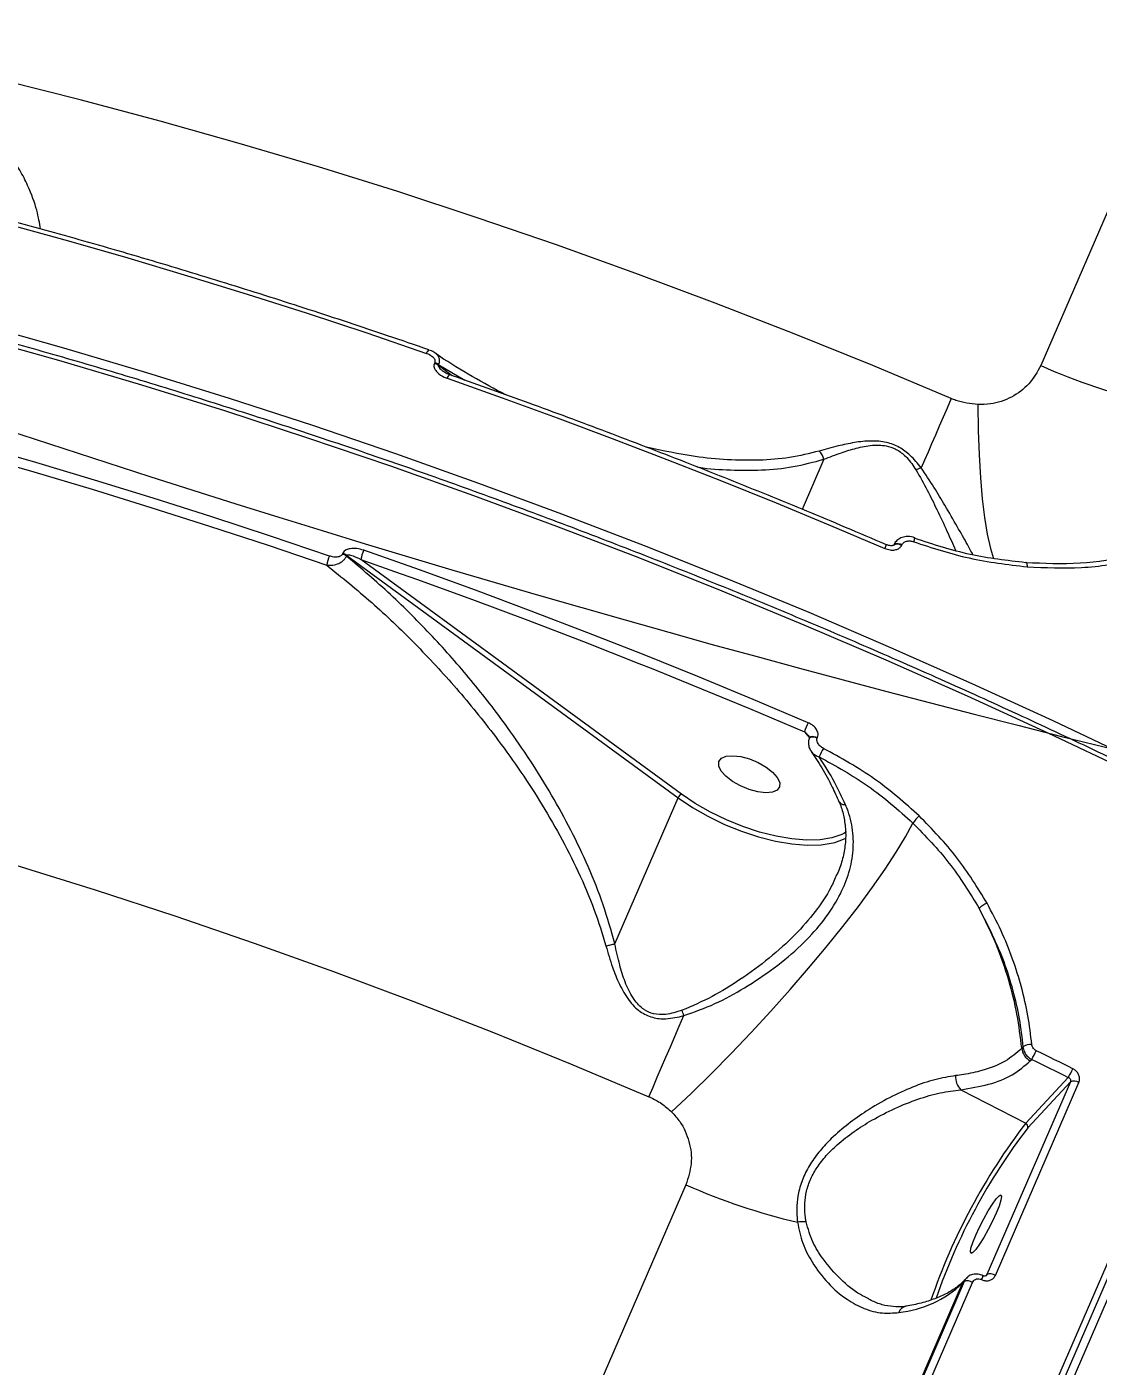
# Model space of a CAD drawing. Header units: millimetres. Extents: x -5238 to 5144, y -3542 to 5092.
# Drawn here: x 2517.1 to 2663.9, y 1065 to 1248.5 of the extents above; entities that cross this region are included whole.
import ezdxf

# ---------------------------------------------------------------- set-up
doc = ezdxf.new("R2010")
doc.units = ezdxf.units.MM
for name, color, linetype in [('DIKOM_ОБЪЕКТ', 7, 'Continuous'), ('DIKOM_РАЗМЕР_ЗОНА', 7, 'Continuous'), ('DIKOM_РАЗМЕР_ОБЪЕКТА', 7, 'Continuous')]:
    doc.layers.add(name, color=color, linetype=linetype)
doc.styles.add('style1', font='arial.ttf', dxfattribs={"width": 0.8})
doc.dimstyles.new('1-50', dxfattribs={"dimtxt": 300, "dimasz": 200, "dimexe": 100, "dimexo": 0, "dimgap": 100, "dimtad": 1, "dimtxsty": 'style1', "dimcen": 200, "dimclrd": 7, "dimclre": 7, "dimclrt": 7, "dimadec": 1, "dimazin": 2, "dimtfac": 1, "dimtmove": 0, "dimatfit": 2, "dimfxl": 0, "dimlwd": 25, "dimlwe": 18, "dimarcsym": 0})

# ---------------------------------------------------------------- blocks, each defined once
blk = doc.blocks.new('*D1')
at = {"layer": 'Defpoints', "color": 0, "transparency": 16777216}
for p in [(-4787.63, 5091.56), (3144.22, 5091.56), (-2554.16, -2403.28)]:
    blk.add_point(p, dxfattribs=at)
at = {"layer": 'DIKOM_РАЗМЕР_ЗОНА', "color": 7, "lineweight": 18, "transparency": 16777216}
for p, q in [((3144.22, 5091.56), (-4887.63, 5091.56)), ((-2554.16, -2403.28), (-4887.63, -2403.28))]:
    blk.add_line(p, q, dxfattribs=at)
at = {"layer": 'DIKOM_РАЗМЕР_ЗОНА', "color": 7, "lineweight": 25, "transparency": 16777216}
blk.add_line((-4787.63, -2203.28), (-4787.63, 4891.56), dxfattribs=at)
at = {"layer": 'DIKOM_РАЗМЕР_ЗОНА', "color": 7, "transparency": 16777216}
for points in [[(-4820.97, 4891.56), (-4754.3, 4891.56), (-4787.63, 5091.56)], [(-4820.97, -2203.28), (-4754.3, -2203.28), (-4787.63, -2403.28)]]:
    blk.add_solid(points, dxfattribs=at)
at = {"layer": 'DIKOM_РАЗМЕР_ЗОНА', "color": 7, "transparency": 16777216, "insert": (-5040.81, 1344.14), "char_height": 300, "attachment_point": 5, "rotation": 90, "style": 'style1'}
blk.add_mtext('7500', dxfattribs=at)
blk = doc.blocks.new('*D2')
at = {"layer": 'Defpoints', "color": 0, "transparency": 16777216}
for p in [(5144.22, 2720.02), (-4054.16, -903.28), (5144.22, -3441.88)]:
    blk.add_point(p, dxfattribs=at)
at = {"layer": 'DIKOM_РАЗМЕР_ЗОНА', "color": 7, "lineweight": 18, "transparency": 16777216}
for p, q in [((5144.22, 2720.02), (5144.22, -3541.88)), ((-4054.16, -903.28), (-4054.16, -3541.88))]:
    blk.add_line(p, q, dxfattribs=at)
at = {"layer": 'DIKOM_РАЗМЕР_ЗОНА', "color": 7, "lineweight": 25, "transparency": 16777216}
blk.add_line((-3854.16, -3441.88), (4944.22, -3441.88), dxfattribs=at)
at = {"layer": 'DIKOM_РАЗМЕР_ЗОНА', "color": 7, "transparency": 16777216}
for points in [[(-3854.16, -3408.54), (-3854.16, -3475.21), (-4054.16, -3441.88)], [(4944.22, -3408.54), (4944.22, -3475.21), (5144.22, -3441.88)]]:
    blk.add_solid(points, dxfattribs=at)
at = {"layer": 'DIKOM_РАЗМЕР_ЗОНА', "color": 7, "transparency": 16777216, "insert": (545.03, -3188.7), "char_height": 300, "attachment_point": 5, "style": 'style1'}
blk.add_mtext('9200', dxfattribs=at)
blk = doc.blocks.new('*D3')
at = {"layer": 'Defpoints', "color": 0, "transparency": 16777216}
for p in [(3889.93, 2956), (-2405.68, -161.05), (3889.93, -2949.28)]:
    blk.add_point(p, dxfattribs=at)
at = {"layer": 'DIKOM_РАЗМЕР_ОБЪЕКТА', "color": 7, "lineweight": 18, "transparency": 16777216}
for p, q in [((3889.93, 2956), (3889.93, -3049.28)), ((-2405.68, -161.05), (-2405.68, -3049.28))]:
    blk.add_line(p, q, dxfattribs=at)
at = {"layer": 'DIKOM_РАЗМЕР_ОБЪЕКТА', "color": 7, "lineweight": 25, "transparency": 16777216}
blk.add_line((-2205.68, -2949.28), (3689.93, -2949.28), dxfattribs=at)
at = {"layer": 'DIKOM_РАЗМЕР_ОБЪЕКТА', "color": 7, "transparency": 16777216}
for points in [[(-2205.68, -2915.95), (-2205.68, -2982.61), (-2405.68, -2949.28)], [(3689.93, -2915.95), (3689.93, -2982.61), (3889.93, -2949.28)]]:
    blk.add_solid(points, dxfattribs=at)
at = {"layer": 'DIKOM_РАЗМЕР_ОБЪЕКТА', "color": 7, "transparency": 16777216, "insert": (742.13, -2696.01), "char_height": 300, "attachment_point": 5, "style": 'style1'}
blk.add_mtext('6300', dxfattribs=at)

msp = doc.modelspace()

# ---------------------------------------------------------------- linework, layer by layer
at = {"layer": 'DIKOM_ОБЪЕКТ', "color": 7, "linetype": 'Continuous', "lineweight": 15}
for p, q in [((2781.122, 1490.999), (2656.024, 1202.142)), ((2572.993, 1202.538), (2572.949, 1202.438)), ((2573.517, 1202.142), (2573.561, 1202.243)), ((2575.398, 1200.749), (2573.517, 1202.142)), ((2573.561, 1202.243), (2577.139, 1200.131)), ((2626.316, 1189.293), (2623.342, 1182.428)), ((2560.401, 1176.413), (2560.358, 1176.313)), ((2635.937, 1177.614), (2635.904, 1177.537)), ((2636.991, 1177.542), (2637.025, 1177.62)), ((2560.92, 1176.023), (2560.963, 1176.123)), ((2560.963, 1176.123), (2606.341, 1142.923)), ((2606.808, 1143.423), (2562.889, 1175.555)), ((2562.889, 1175.555), (2567.492, 1173.935)), ((2623.639, 1151.968), (2624.34, 1151.13)), ((2624.359, 1151.173), (2624.328, 1151.101)), ((2624.359, 1151.173), (2624.381, 1151.211)), ((2625.415, 1151.107), (2625.446, 1151.179)), ((2597.674, 1122.911), (2606.341, 1142.923)), ((2629.39, 1138.232), (2629.057, 1138.037)), ((2689.676, 1135.797), (2516.683, 736.349)), ((2517.291, 735.615), (2690.283, 1135.062)), ((2518.448, 735.439), (2691.441, 1134.887)), ((2653.588, 1108.778), (2653.417, 1108.593)), ((2654.596, 1106.878), (2654.782, 1107.079)), ((2645.082, 1102.923), (2653.976, 1098.337)), ((2660.081, 1103.994), (2648.643, 1077.585)), ((2649.805, 1077.482), (2661.242, 1103.892)), ((2659.802, 1104.616), (2653.976, 1098.337)), ((2654.237, 1097.697), (2660.081, 1103.994)), ((2607.414, 1089.9), (2482.317, 801.043)), ((2648.643, 1077.585), (2648.495, 1077.425)), ((2648.643, 1077.585), (2648.566, 1077.471)), ((2615.648, 1007.903), (2645.314, 1076.403)), ((2645.519, 1076.625), (2615.853, 1008.124)), ((2617.009, 1008.024), (2646.676, 1076.525)), ((2645.314, 1076.403), (2645.519, 1076.625)), ((2645.815, 1077.078), (2645.609, 1076.855))]:
    msp.add_line(p, q, dxfattribs=at)
at = {"layer": 'DIKOM_ОБЪЕКТ', "color": 7, "linetype": 'Continuous', "lineweight": 15, "flags": 128}
for points in [[(2643.763, 1197.614), (2633.025, 1202.128), (2622.237, 1206.493), (2611.411, 1210.706), (2600.557, 1214.763), (2589.683, 1218.66), (2578.802, 1222.394), (2567.923, 1225.961), (2557.055, 1229.357), (2546.209, 1232.58), (2535.396, 1235.627), (2524.625, 1238.494), (2513.905, 1241.179), (2503.248, 1243.68), (2492.663, 1245.994), (2482.16, 1248.12), (2471.749, 1250.054), (2461.439, 1251.795), (2451.24, 1253.343), (2441.162, 1254.694), (2431.213, 1255.849)], [(2690.39, 1137.448), (2679.596, 1142.911), (2668.702, 1148.25), (2657.716, 1153.461), (2646.649, 1158.54), (2635.509, 1163.481), (2624.305, 1168.282), (2613.048, 1172.937), (2601.746, 1177.443), (2590.409, 1181.796), (2579.047, 1185.993), (2567.67, 1190.03), (2556.286, 1193.903), (2544.906, 1197.609), (2533.539, 1201.146), (2522.194, 1204.51), (2510.881, 1207.698), (2499.61, 1210.708), (2488.391, 1213.536), (2477.232, 1216.182), (2466.143, 1218.642), (2455.133, 1220.914), (2444.212, 1222.997), (2433.389, 1224.889)], [(2432.674, 1223.238), (2443.497, 1221.347), (2454.418, 1219.264), (2465.428, 1216.991), (2476.517, 1214.531), (2487.676, 1211.886), (2498.896, 1209.057), (2510.166, 1206.047), (2521.479, 1202.859), (2532.823, 1199.495), (2544.191, 1195.959), (2555.571, 1192.252), (2566.955, 1188.379), (2578.333, 1184.343), (2589.694, 1180.146), (2601.031, 1175.792), (2612.333, 1171.286), (2623.59, 1166.631), (2634.794, 1161.831), (2645.934, 1156.889), (2657.002, 1151.811), (2667.987, 1146.6), (2678.882, 1141.26), (2689.676, 1135.797)], [(2506.571, 1223.644), (2514.683, 1221.482), (2522.817, 1219.227), (2530.969, 1216.88), (2539.137, 1214.443), (2547.317, 1211.917), (2555.505, 1209.302), (2563.698, 1206.599), (2571.891, 1203.81)], [(2574.715, 1200.397), (2582.248, 1197.721), (2589.775, 1194.975), (2597.292, 1192.16), (2604.798, 1189.277), (2612.289, 1186.326), (2619.763, 1183.309), (2627.217, 1180.226), (2634.648, 1177.08)], [(2643.763, 1197.614), (2643.202, 1196.318), (2642.651, 1195.05), (2642.113, 1193.811), (2641.588, 1192.603), (2641.077, 1191.429), (2640.58, 1190.29), (2640.098, 1189.188), (2639.633, 1188.125)], [(2647.422, 1196.783), (2647.47, 1193.235), (2647.586, 1189.882), (2647.769, 1186.755), (2648.017, 1183.885), (2648.329, 1181.301), (2648.699, 1179.028), (2649.126, 1177.089), (2649.543, 1175.682)], [(2558.569, 1176.04), (2550.516, 1178.77), (2542.465, 1181.416), (2534.418, 1183.978), (2526.38, 1186.455), (2518.353, 1188.844), (2510.341, 1191.147), (2502.348, 1193.36), (2494.376, 1195.485)], [(2494.151, 1194.188), (2502.105, 1192.069), (2510.081, 1189.86), (2518.075, 1187.563), (2526.084, 1185.178), (2534.105, 1182.707), (2542.134, 1180.151), (2550.167, 1177.51), (2558.202, 1174.786)], [(2624.162, 1153.198), (2616.612, 1156.393), (2609.039, 1159.522), (2601.445, 1162.583), (2593.833, 1165.576), (2586.206, 1168.499), (2578.568, 1171.352), (2570.92, 1174.133), (2563.266, 1176.842)], [(2635.906, 1177.541), (2635.939, 1177.59), (2636.059, 1177.667), (2636.241, 1177.702), (2636.47, 1177.692), (2636.727, 1177.637), (2636.991, 1177.542)], [(2635.937, 1177.614), (2635.972, 1177.668), (2636.093, 1177.745), (2636.275, 1177.78), (2636.504, 1177.769), (2636.76, 1177.715), (2637.025, 1177.62)], [(2653.959, 1175.123), (2653.998, 1175.167), (2654.035, 1175.177), (2654.068, 1175.151), (2654.097, 1175.091), (2654.122, 1174.999), (2654.14, 1174.878), (2654.151, 1174.732), (2654.155, 1174.567)], [(2567.492, 1173.935), (2570.524, 1172.853), (2578.154, 1170.079), (2585.774, 1167.233), (2593.383, 1164.316), (2600.976, 1161.33), (2602.643, 1160.665)], [(2602.643, 1160.665), (2608.552, 1158.276), (2616.107, 1155.155), (2623.639, 1151.968)], [(2430.324, 1154.401), (2440.735, 1152.467), (2451.238, 1150.341), (2461.823, 1148.027), (2472.48, 1145.526), (2483.199, 1142.841), (2493.97, 1139.974), (2504.784, 1136.927), (2515.63, 1133.704), (2526.497, 1130.308), (2537.377, 1126.741), (2548.258, 1123.007), (2559.131, 1119.11), (2569.986, 1115.053), (2580.812, 1110.84), (2591.599, 1106.475), (2602.338, 1101.961)], [(2624.327, 1151.1), (2624.361, 1151.153), (2624.481, 1151.231), (2624.663, 1151.266), (2624.892, 1151.256), (2625.149, 1151.202), (2625.415, 1151.107)], [(2624.381, 1151.211), (2624.392, 1151.225), (2624.512, 1151.303), (2624.694, 1151.338), (2624.923, 1151.328), (2625.181, 1151.274), (2625.446, 1151.179)], [(2612.901, 1145.861), (2612.261, 1146.584), (2611.932, 1147.271), (2611.941, 1147.868), (2612.286, 1148.325), (2612.939, 1148.606), (2613.849, 1148.688), (2614.941, 1148.564), (2616.126, 1148.245), (2617.309, 1147.755), (2618.393, 1147.135), (2619.292, 1146.436), (2619.931, 1145.713), (2620.26, 1145.025), (2620.252, 1144.428), (2619.907, 1143.971), (2619.253, 1143.69), (2618.343, 1143.608), (2617.252, 1143.732), (2616.067, 1144.052), (2614.884, 1144.541), (2613.799, 1145.161), (2612.901, 1145.861)], [(2629.057, 1138.037), (2628.773, 1137.896), (2627.419, 1137.432), (2625.8, 1137.171), (2623.954, 1137.12), (2621.924, 1137.281), (2619.758, 1137.649), (2617.506, 1138.215), (2615.222, 1138.967), (2612.958, 1139.887), (2610.767, 1140.953), (2608.701, 1142.141), (2606.808, 1143.423)], [(2606.341, 1142.923), (2608.293, 1141.602), (2610.424, 1140.377), (2612.684, 1139.278), (2615.019, 1138.329), (2617.375, 1137.554), (2619.697, 1136.97), (2621.93, 1136.591), (2624.023, 1136.426), (2625.927, 1136.478), (2627.596, 1136.747), (2627.828, 1136.807)], [(2605.453, 1099.876), (2608.142, 1102.426), (2610.872, 1105.109), (2613.618, 1107.899), (2616.352, 1110.768), (2619.047, 1113.688), (2621.676, 1116.63), (2624.214, 1119.565), (2626.635, 1122.464), (2628.916, 1125.298), (2631.034, 1128.04), (2632.968, 1130.662), (2634.699, 1133.139), (2636.21, 1135.445), (2637.486, 1137.559), (2638.514, 1139.46)], [(2627.828, 1136.807), (2628.992, 1137.226), (2629.302, 1137.382)], [(2602.338, 1101.961), (2602.91, 1103.283), (2603.491, 1104.628), (2604.082, 1105.994), (2604.679, 1107.379), (2605.283, 1108.781), (2605.894, 1110.198), (2606.508, 1111.628), (2607.127, 1113.068)], [(2654.782, 1107.079), (2655.41, 1106.772), (2656.039, 1106.466), (2656.667, 1106.158), (2657.295, 1105.851), (2657.922, 1105.542), (2658.549, 1105.234), (2659.176, 1104.925), (2659.802, 1104.616)], [(2660.438, 1105.794), (2659.81, 1106.104), (2659.181, 1106.414), (2658.553, 1106.723), (2657.924, 1107.032), (2657.295, 1107.34), (2656.665, 1107.648), (2656.035, 1107.956), (2655.405, 1108.263)], [(2649.921, 1086.004), (2649.411, 1084.896), (2648.829, 1083.756), (2648.221, 1082.675), (2647.638, 1081.742), (2647.126, 1081.031), (2646.727, 1080.601), (2646.473, 1080.486), (2646.385, 1080.696), (2646.469, 1081.213), (2646.72, 1081.996), (2647.116, 1082.981), (2647.626, 1084.089), (2648.208, 1085.229), (2648.816, 1086.309), (2649.399, 1087.243), (2649.911, 1087.953), (2650.31, 1088.383), (2650.564, 1088.499), (2650.653, 1088.289), (2650.568, 1087.772), (2650.317, 1086.989), (2649.921, 1086.004)], [(2645.314, 1076.403), (2645.487, 1076.708), (2645.609, 1076.855)]]:
    msp.add_lwpolyline(points, dxfattribs=at)
at = {"layer": 'DIKOM_ОБЪЕКТ', "color": 7, "linetype": 'Continuous', "lineweight": 15}
for centre, radius, start, end in [((3144.22, 3091.556), 2000, 243.707735, 266.4319), ((2572.718, 1203.616), 0.85, 127.25605, 166.76201), ((2572.249, 1200.397), 2.158, 53.9964, 71.0608), ((2572.294, 1200.5), 2.154, 53.98064, 71.07656), ((2691.177, 1281.365), 86.673, 246.07192, 256.74855), ((2575.54, 1200.211), 0.846, 127.68862, 167.31052), ((2623.51, 1188.467), 2.925, 16.42072, 41.86973), ((2640.664, 1184.792), 3.489, 107.19546, 119.58758), ((2634.811, 1179.482), 4.087, 338.57999, 346.49527), ((2559.654, 1174.258), 2.171, 54.34509, 71.09538), ((2559.698, 1174.36), 2.171, 54.33269, 71.0886), ((2567.55, 1174.886), 4.709, 155.45533, 171.82538), ((2646.588, 1172.086), 12.943, 154.81141, 157.30304), ((2562.877, 1174.098), 4.725, 155.74008, 171.6278), ((2698.133, 1121.063), 80.65, 156.51855, 157.46809), ((2648.334, 1138.115), 24.938, 152.34026, 155.33198), ((2607.209, 1142.579), 0.934, 115.45118, 158.3643), ((2643.021, 1136.355), 5.473, 131.79477, 145.43393), ((2649.805, 1125.655), 3.04, 111.97363, 136.51198), ((2586.981, 1106.71), 21.126, 17.51289, 19.60359), ((2655.577, 1108.816), 2.172, 185.89256, 243.13362), ((2654.641, 1107.287), 1.825, 85.04512, 125.24069), ((2648.382, 1111.203), 7.614, 327.19954, 337.28243), ((2646.818, 1104.683), 2.472, 175.98817, 225.40012), ((2654.225, 1108.383), 6.73, 325.95652, 337.37148), ((2660.572, 1102.927), 1.175, 55.2042, 114.69442), ((2721.48, 1046.527), 85.095, 142.49355, 161.11701), ((2719.956, 1047.306), 82.815, 142.52019, 160.93367), ((2653.756, 1097.874), 0.513, 339.86238, 64.58492), ((2642.558, 1169.095), 86.643, 246.07009, 256.75038), ((2623.422, 1081.389), 3.446, 82.32147, 102.08994), ((2646.951, 1077.503), 1.144, 328.63542, 357.38549), ((2649.134, 1076.517), 1.175, 55.2041, 114.69452), ((2634.979, 1087.417), 15.104, 276.07158, 313.17813), ((2646.01, 1075.561), 1.171, 55.35234, 114.75865), ((2637.846, 1071.942), 1.349, 101.84803, 160.24846)]:
    msp.add_arc(centre, radius, start, end, dxfattribs=at)
for points, knots in [([(2689.823, 1136.349), (2688.04, 1137.262), (2682.87, 1139.908), (2674.24, 1144.205), (2663.91, 1149.202), (2653.501, 1154.08), (2643.022, 1158.839), (2632.48, 1163.474), (2621.883, 1167.983), (2611.24, 1172.361), (2600.558, 1176.605), (2589.846, 1180.713), (2579.111, 1184.68), (2568.361, 1188.505), (2557.605, 1192.184), (2546.85, 1195.714), (2536.105, 1199.093), (2525.378, 1202.319), (2514.677, 1205.388), (2504.009, 1208.299), (2493.383, 1211.049), (2482.807, 1213.636), (2472.289, 1216.059), (2461.836, 1218.315), (2451.457, 1220.403), (2441.159, 1222.321), (2430.95, 1224.067), (2420.838, 1225.641), (2410.829, 1227.041), (2400.933, 1228.267), (2391.155, 1229.316), (2381.504, 1230.189), (2371.987, 1230.884), (2362.61, 1231.401), (2353.381, 1231.741), (2344.307, 1231.901), (2335.394, 1231.883), (2326.65, 1231.685), (2318.08, 1231.309), (2309.691, 1230.754), (2301.49, 1230.021), (2293.482, 1229.111), (2285.674, 1228.022), (2278.072, 1226.758), (2270.68, 1225.318), (2263.505, 1223.703), (2256.553, 1221.915), (2249.828, 1219.955), (2243.335, 1217.823), (2237.081, 1215.523), (2231.069, 1213.054), (2225.303, 1210.42), (2219.79, 1207.621), (2214.533, 1204.661), (2209.537, 1201.541), (2204.802, 1198.266), (2200.344, 1194.831), (2196.5, 1191.581), (2194.265, 1189.411), (2193.32, 1188.493)], [0, 0, 0, 0, 0.0093526, 0.0271224, 0.0448922, 0.0626619, 0.0804317, 0.0982017, 0.1159712, 0.1337409, 0.1515109, 0.1692808, 0.1870504, 0.2048205, 0.2225907, 0.2403612, 0.2581318, 0.2759023, 0.2936733, 0.3114445, 0.3292161, 0.346988, 0.3647601, 0.3825326, 0.4003058, 0.4180791, 0.4358532, 0.4536277, 0.4714026, 0.4891783, 0.5069546, 0.5247316, 0.5425094, 0.5602878, 0.5780672, 0.5958472, 0.6136283, 0.6314101, 0.6491928, 0.6669765, 0.6847609, 0.7025465, 0.7203326, 0.7381198, 0.7559073, 0.7736955, 0.7914839, 0.8092721, 0.8270598, 0.8448465, 0.8626315, 0.8804142, 0.8981937, 0.9159692, 0.9337395, 0.9515035, 0.9692603, 0.9870086, 1, 1, 1, 1]), ([(2518.98, 1220.849), (2518.856, 1221.657), (2518.597, 1223.347), (2517.546, 1226.257), (2516.213, 1228.914), (2514.935, 1230.76), (2513.418, 1232.062), (2511.903, 1232.759), (2509.991, 1233.019), (2507.561, 1232.751), (2504.797, 1232.034), (2501.3, 1230.921), (2497.321, 1229.56), (2494.522, 1228.709), (2493.11, 1228.279)], [0, 0, 0, 0, 0.1326145, 0.2771513, 0.3582127, 0.4408245, 0.4869764, 0.5262482, 0.5657603, 0.6186301, 0.6893019, 0.7618491, 0.8798215, 1, 1, 1, 1]), ([(2572.204, 1204.292), (2570.317, 1204.94), (2564.845, 1206.819), (2555.788, 1209.816), (2545.04, 1213.232), (2534.308, 1216.493), (2523.6, 1219.597), (2514.487, 1222.118), (2508.953, 1223.577), (2506.966, 1224.101)], [0, 0, 0, 0, 0.0864653, 0.2507515, 0.4150428, 0.5793374, 0.7436317, 0.9079306, 1, 1, 1, 1]), ([(2573.008, 1203.882), (2572.967, 1203.916), (2572.732, 1204.104), (2572.436, 1204.193), (2572.192, 1204.266)], [0, 0, 0, 0, 0.1785897, 1, 1, 1, 1]), ([(2573.561, 1202.243), (2573.596, 1202.348), (2573.672, 1202.58), (2573.671, 1202.973), (2573.525, 1203.386), (2573.297, 1203.715), (2573.073, 1203.829), (2573.007, 1203.863)], [0, 0, 0, 0, 0.1637007, 0.3588736, 0.6083838, 0.8829822, 1, 1, 1, 1]), ([(2582.873, 1198.075), (2582.826, 1198.097), (2581.221, 1198.856), (2578.148, 1200.627), (2574.901, 1202.536), (2573.23, 1203.709), (2573.008, 1203.865)], [0, 0, 0, 0, 0.0139083, 0.4752816, 0.9301891, 1, 1, 1, 1]), ([(2571.891, 1203.81), (2572.149, 1203.699), (2572.524, 1203.536), (2572.875, 1203.186), (2573.013, 1202.933), (2573.048, 1202.711), (2573.01, 1202.591), (2572.993, 1202.538)], [0, 0, 0, 0, 0.4299109, 0.6257616, 0.7880623, 0.9052518, 1, 1, 1, 1]), ([(2572.949, 1202.438), (2572.923, 1202.354), (2572.865, 1202.165), (2572.923, 1201.813), (2573.15, 1201.399), (2573.683, 1200.877), (2574.26, 1200.562), (2574.67, 1200.413), (2574.715, 1200.397)], [0, 0, 0, 0, 0.0933806, 0.2087485, 0.3720783, 0.5793104, 0.953614, 1, 1, 1, 1]), ([(2574.253, 1201.283), (2574.226, 1201.301), (2574.065, 1201.403), (2573.841, 1201.606), (2573.615, 1201.843), (2573.521, 1202.005), (2573.504, 1202.096), (2573.513, 1202.127), (2573.517, 1202.142)], [0, 0, 0, 0, 0.0834356, 0.4905671, 0.7641883, 0.9110343, 0.9562604, 1, 1, 1, 1]), ([(2656.024, 1202.142), (2655.537, 1201.262), (2654.571, 1199.52), (2652.115, 1197.702), (2649.616, 1196.826), (2647.999, 1196.794), (2647.422, 1196.783)], [0, 0, 0, 0, 0.288563, 0.5716358, 0.8470449, 1, 1, 1, 1]), ([(2575.026, 1200.887), (2574.968, 1200.905), (2574.681, 1200.996), (2574.441, 1201.156), (2574.249, 1201.285)], [0, 0, 0, 0, 0.2001814, 1, 1, 1, 1]), ([(2634.876, 1177.595), (2633.018, 1178.387), (2627.628, 1180.683), (2618.67, 1184.385), (2607.995, 1188.655), (2597.287, 1192.787), (2586.744, 1196.709), (2579.318, 1199.373), (2575.473, 1200.722), (2575.023, 1200.88)], [0, 0, 0, 0, 0.0939993, 0.2725922, 0.4511882, 0.6297835, 0.8083836, 0.9775833, 1, 1, 1, 1]), ([(2647.422, 1196.783), (2646.394, 1196.905), (2645.258, 1197.041), (2644.078, 1197.484), (2643.87, 1197.57), (2643.763, 1197.614)], [0, 0, 0, 0, 0.8217956, 0.9079129, 1, 1, 1, 1]), ([(2639.633, 1188.125), (2639.16, 1188.72), (2638.338, 1189.757), (2636.694, 1191.001), (2634.825, 1191.71), (2632.681, 1191.866), (2630.461, 1191.61), (2628.067, 1191.095), (2626.535, 1190.66), (2625.688, 1190.419)], [0, 0, 0, 0, 0.1491178, 0.2596391, 0.3716758, 0.4987854, 0.6508247, 0.8069659, 1, 1, 1, 1]), ([(2626.316, 1189.293), (2627.108, 1189.603), (2628.513, 1190.153), (2630.732, 1190.846), (2632.763, 1191.266), (2634.634, 1191.249), (2635.804, 1190.868), (2636.781, 1190.343), (2637.892, 1189.413), (2638.555, 1188.41), (2638.942, 1187.826)], [0, 0, 0, 0, 0.2010675, 0.3566023, 0.5148952, 0.638466, 0.7217503, 0.7449395, 0.8512633, 1, 1, 1, 1]), ([(2625.688, 1190.419), (2624.342, 1190.089), (2621.65, 1189.43), (2617.415, 1189.111), (2613.093, 1189.174), (2607.927, 1189.677), (2604.229, 1190.467), (2601.997, 1190.945)], [0, 0, 0, 0, 0.1771664, 0.3544617, 0.5375692, 0.720727, 1, 1, 1, 1]), ([(2608.901, 1188.267), (2609.006, 1188.248), (2610.544, 1187.963), (2613.516, 1187.807), (2617.827, 1187.764), (2622.135, 1188.167), (2624.923, 1188.918), (2626.316, 1189.293)], [0, 0, 0, 0, 0.0176619, 0.2599079, 0.5020985, 0.7511473, 1, 1, 1, 1]), ([(2638.942, 1187.826), (2639.469, 1186.9), (2640.531, 1185.034), (2641.896, 1182.19), (2643.242, 1179.348), (2643.972, 1177.683), (2644.34, 1176.844)], [0, 0, 0, 0, 0.2193719, 0.4423268, 0.7187097, 1, 1, 1, 1]), ([(2646.743, 1176.199), (2646.501, 1176.658), (2645.927, 1177.744), (2644.618, 1180.026), (2643.055, 1182.704), (2641.434, 1185.459), (2640.236, 1187.232), (2639.633, 1188.125)], [0, 0, 0, 0, 0.16882, 0.4001913, 0.6366655, 0.8170114, 1, 1, 1, 1]), ([(2638.78, 1178.515), (2638.696, 1178.548), (2638.316, 1178.699), (2637.64, 1178.74), (2636.865, 1178.565), (2636.315, 1178.188), (2636.003, 1177.843), (2635.951, 1177.628), (2635.946, 1177.61)], [0, 0, 0, 0, 0.0814591, 0.3696499, 0.5976757, 0.7964851, 0.9827716, 1, 1, 1, 1]), ([(2653.959, 1175.123), (2651.418, 1175.416), (2646.272, 1176.009), (2641.278, 1177.64), (2638.75, 1178.465)], [0, 0, 0, 0, 0.4938186, 1, 1, 1, 1]), ([(2560.358, 1176.313), (2560.32, 1176.25), (2560.246, 1176.126), (2560.018, 1175.982), (2559.654, 1175.879), (2559.138, 1175.879), (2558.765, 1175.985), (2558.569, 1176.04)], [0, 0, 0, 0, 0.1190024, 0.237475, 0.4123128, 0.6910126, 1, 1, 1, 1]), ([(2563.266, 1176.842), (2562.953, 1176.931), (2562.352, 1177.101), (2561.519, 1177.096), (2560.935, 1176.929), (2560.575, 1176.702), (2560.459, 1176.51), (2560.401, 1176.413)], [0, 0, 0, 0, 0.3089075, 0.5923448, 0.7697861, 0.8845232, 1, 1, 1, 1]), ([(2634.648, 1177.08), (2634.889, 1176.998), (2635.347, 1176.841), (2636.007, 1176.852), (2636.507, 1177.013), (2636.833, 1177.255), (2636.943, 1177.455), (2636.991, 1177.542)], [0, 0, 0, 0, 0.279178, 0.5293716, 0.7216489, 0.8794617, 1, 1, 1, 1]), ([(2635.91, 1177.549), (2635.908, 1177.547), (2635.904, 1177.543), (2635.862, 1177.515), (2635.767, 1177.479), (2635.598, 1177.45), (2635.325, 1177.457), (2635.064, 1177.512), (2634.91, 1177.584), (2634.878, 1177.6)], [0, 0, 0, 0, 0.0680361, 0.1447444, 0.2541317, 0.3850505, 0.5998549, 0.9165594, 1, 1, 1, 1]), ([(2637.025, 1177.62), (2637.051, 1177.67), (2637.12, 1177.798), (2637.328, 1177.968), (2637.674, 1178.099), (2638.13, 1178.127), (2638.452, 1178.036), (2638.615, 1177.99)], [0, 0, 0, 0, 0.1010893, 0.2613169, 0.4606558, 0.7265076, 1, 1, 1, 1]), ([(2638.615, 1177.99), (2641.134, 1177.164), (2646.234, 1175.493), (2651.494, 1174.878), (2654.155, 1174.567)], [0, 0, 0, 0, 0.4938694, 1, 1, 1, 1]), ([(2558.202, 1174.786), (2558.48, 1174.771), (2559.025, 1174.739), (2559.797, 1174.972), (2560.347, 1175.307), (2560.711, 1175.653), (2560.849, 1175.897), (2560.92, 1176.023)], [0, 0, 0, 0, 0.2736306, 0.5372782, 0.7208232, 0.8565616, 1, 1, 1, 1]), ([(2558.202, 1174.786), (2560.274, 1173.11), (2564.419, 1169.757), (2570.341, 1164.086), (2576.021, 1157.97), (2581.815, 1150.83), (2586.512, 1144.041), (2590.18, 1137.785), (2592.709, 1132.802), (2594.888, 1127.759), (2595.952, 1124.271), (2596.454, 1122.627)], [0, 0, 0, 0, 0.1269764, 0.2539564, 0.3836727, 0.5133765, 0.6746735, 0.7565622, 0.8384274, 0.9238225, 1, 1, 1, 1]), ([(2597.669, 1122.906), (2597.171, 1124.698), (2596.168, 1128.302), (2594.08, 1133.487), (2591.701, 1138.5), (2589.037, 1143.335), (2586.132, 1148.025), (2582.496, 1153.308), (2578.058, 1159.048), (2572.692, 1165.126), (2567.001, 1170.857), (2562.947, 1174.301), (2560.92, 1176.023)], [0, 0, 0, 0, 0.0822815, 0.1655639, 0.2475155, 0.3294881, 0.4129237, 0.4963681, 0.6209037, 0.7454523, 0.8727269, 1, 1, 1, 1]), ([(2560.963, 1176.123), (2560.971, 1176.136), (2560.989, 1176.165), (2561.05, 1176.196), (2561.214, 1176.22), (2561.863, 1176.094), (2562.429, 1175.796), (2562.889, 1175.555)], [0, 0, 0, 0, 0.0233119, 0.0520054, 0.104194, 0.2733945, 1, 1, 1, 1]), ([(2668.484, 1175.973), (2666.14, 1175.58), (2661.397, 1174.785), (2656.458, 1175.009), (2653.959, 1175.123)], [0, 0, 0, 0, 0.4941657, 1, 1, 1, 1]), ([(2654.155, 1174.567), (2656.649, 1174.449), (2661.695, 1174.211), (2666.545, 1175.013), (2668.998, 1175.419)], [0, 0, 0, 0, 0.4941813, 1, 1, 1, 1]), ([(2625.446, 1151.179), (2625.482, 1151.3), (2625.553, 1151.542), (2625.471, 1151.975), (2625.208, 1152.456), (2624.749, 1152.902), (2624.347, 1153.105), (2624.162, 1153.198)], [0, 0, 0, 0, 0.1522846, 0.304024, 0.508015, 0.7731856, 1, 1, 1, 1]), ([(2623.639, 1151.968), (2623.743, 1151.888), (2623.941, 1151.736), (2624.113, 1151.541), (2624.195, 1151.448)], [0, 0, 0, 0, 0.5245686, 1, 1, 1, 1]), ([(2624.346, 1151.094), (2624.287, 1150.941), (2624.158, 1150.609), (2624.214, 1150.05), (2624.361, 1149.59), (2624.541, 1149.368), (2624.595, 1149.301)], [0, 0, 0, 0, 0.2546283, 0.5547971, 0.8662463, 1, 1, 1, 1]), ([(2624.194, 1151.446), (2624.218, 1151.421), (2624.281, 1151.355), (2624.331, 1151.251), (2624.353, 1151.184), (2624.354, 1151.157), (2624.354, 1151.158), (2624.354, 1151.158)], [0, 0, 0, 0, 0.2203489, 0.5634931, 0.8004554, 0.9652068, 1, 1, 1, 1]), ([(2626.246, 1149.691), (2626.1, 1149.778), (2625.812, 1149.95), (2625.516, 1150.301), (2625.37, 1150.643), (2625.35, 1150.912), (2625.396, 1151.052), (2625.415, 1151.107)], [0, 0, 0, 0, 0.2718282, 0.5388336, 0.7375284, 0.8966231, 1, 1, 1, 1]), ([(2624.575, 1149.273), (2625.065, 1148.539), (2626.079, 1147.016), (2627.344, 1144.698), (2628.066, 1143.058), (2628.364, 1142.382)], [0, 0, 0, 0, 0.3540526, 0.7336376, 1, 1, 1, 1]), ([(2624.592, 1149.299), (2624.613, 1149.258), (2624.731, 1149.035), (2625.106, 1148.75), (2625.494, 1148.594), (2625.672, 1148.523)], [0, 0, 0, 0, 0.1099961, 0.592906, 1, 1, 1, 1]), ([(2639.373, 1140.435), (2637.392, 1142.197), (2633.378, 1145.766), (2628.643, 1148.372), (2626.246, 1149.691)], [0, 0, 0, 0, 0.4937595, 1, 1, 1, 1]), ([(2625.672, 1148.523), (2627.96, 1147.265), (2632.595, 1144.719), (2636.525, 1141.227), (2638.514, 1139.46)], [0, 0, 0, 0, 0.4937727, 1, 1, 1, 1]), ([(2629.29, 1141.957), (2628.811, 1142.987), (2627.716, 1145.347), (2626.408, 1147.378), (2625.672, 1148.523)], [0, 0, 0, 0, 0.4365669, 1, 1, 1, 1]), ([(2607.127, 1113.068), (2608.565, 1113.576), (2611.442, 1114.592), (2615.571, 1116.906), (2619.581, 1119.557), (2623.143, 1122.555), (2626.068, 1125.718), (2628.193, 1128.828), (2629.6, 1131.933), (2630.349, 1134.97), (2630.404, 1138.058), (2629.917, 1140.402), (2629.405, 1141.672), (2629.29, 1141.957)], [0, 0, 0, 0, 0.1039325, 0.2080525, 0.321366, 0.4346124, 0.5351332, 0.6355696, 0.7202641, 0.8048978, 0.8901545, 0.9753346, 1, 1, 1, 1]), ([(2628.364, 1142.406), (2628.391, 1142.352), (2628.7, 1141.74), (2629.023, 1140.505), (2629.32, 1138.685), (2629.307, 1136.784), (2628.969, 1134.834), (2628.545, 1133.343), (2628.155, 1132.527), (2628.074, 1132.356)], [0, 0, 0, 0, 0.0167108, 0.1906609, 0.3703809, 0.5585277, 0.7516715, 0.9481824, 1, 1, 1, 1]), ([(2628.392, 1142.421), (2628.433, 1142.338), (2628.525, 1142.149), (2628.853, 1142.009), (2629.139, 1141.963), (2629.27, 1141.958), (2629.29, 1141.957)], [0, 0, 0, 0, 0.314291, 0.7138198, 0.9556044, 1, 1, 1, 1]), ([(2648.667, 1128.474), (2647.365, 1130.6), (2644.729, 1134.902), (2641.172, 1138.576), (2639.373, 1140.435)], [0, 0, 0, 0, 0.4941801, 1, 1, 1, 1]), ([(2638.514, 1139.46), (2640.234, 1137.683), (2643.715, 1134.088), (2646.294, 1129.877), (2647.599, 1127.747)], [0, 0, 0, 0, 0.4941542, 1, 1, 1, 1]), ([(2628.04, 1132.369), (2627.796, 1131.785), (2627.067, 1130.035), (2625.16, 1127.265), (2622.335, 1124.011), (2618.854, 1120.873), (2615.001, 1118.057), (2611.019, 1115.577), (2608.269, 1114.395), (2606.882, 1113.798)], [0, 0, 0, 0, 0.0724294, 0.2168122, 0.3650283, 0.5294696, 0.6977242, 0.8474599, 1, 1, 1, 1]), ([(2653.417, 1108.593), (2653.234, 1110.147), (2652.867, 1113.271), (2651.676, 1118.06), (2650.002, 1122.938), (2648.403, 1126.138), (2647.599, 1127.747)], [0, 0, 0, 0, 0.2373878, 0.4771601, 0.7370114, 1, 1, 1, 1]), ([(2647.599, 1127.747), (2648.81, 1125.352), (2650.643, 1121.723), (2652.224, 1116.595), (2653.129, 1112.683), (2653.437, 1110.067), (2653.588, 1108.778)], [0, 0, 0, 0, 0.3951649, 0.5986718, 0.802184, 1, 1, 1, 1]), ([(2654.799, 1109.105), (2654.643, 1110.421), (2654.33, 1113.053), (2653.433, 1116.975), (2652.211, 1120.876), (2650.655, 1124.737), (2649.33, 1127.229), (2648.667, 1128.474)], [0, 0, 0, 0, 0.1976851, 0.3953853, 0.5930895, 0.7965445, 1, 1, 1, 1]), ([(2596.454, 1122.627), (2596.494, 1122.636), (2596.708, 1122.688), (2597.144, 1122.791), (2597.482, 1122.865), (2597.669, 1122.906)], [0, 0, 0, 0, 0.0926291, 0.4977047, 1, 1, 1, 1]), ([(2596.454, 1122.627), (2596.734, 1121.651), (2597.25, 1119.858), (2598.277, 1117.331), (2599.468, 1115.219), (2600.994, 1113.594), (2602.797, 1112.731), (2604.901, 1112.551), (2606.315, 1112.879), (2607.127, 1113.068)], [0, 0, 0, 0, 0.183997, 0.3384119, 0.4956171, 0.624167, 0.7374481, 0.8492081, 1, 1, 1, 1]), ([(2597.674, 1122.911), (2597.673, 1122.91), (2597.673, 1122.909), (2597.671, 1122.907), (2597.67, 1122.906), (2597.669, 1122.906)], [0, 0, 0, 0, 0.4201792, 0.7758211, 1, 1, 1, 1]), ([(2606.882, 1113.798), (2606.14, 1113.564), (2604.868, 1113.163), (2603.058, 1113.219), (2602.012, 1113.667), (2601.031, 1114.364), (2600.006, 1115.607), (2599.034, 1117.666), (2598.256, 1120.169), (2597.88, 1121.942), (2597.674, 1122.911)], [0, 0, 0, 0, 0.1503965, 0.2579041, 0.3420693, 0.3655588, 0.490504, 0.6488155, 0.8079296, 1, 1, 1, 1]), ([(2653.417, 1108.593), (2652.714, 1107.971), (2651.288, 1106.709), (2648.428, 1105.604), (2645.995, 1105.065), (2644.718, 1104.902), (2644.352, 1104.856)], [0, 0, 0, 0, 0.3362328, 0.6822344, 0.9087841, 1, 1, 1, 1]), ([(2653.588, 1108.778), (2653.595, 1108.722), (2653.626, 1108.457), (2653.798, 1107.986), (2654.205, 1107.435), (2654.59, 1107.197), (2654.782, 1107.079)], [0, 0, 0, 0, 0.0806502, 0.3870761, 0.693526, 1, 1, 1, 1]), ([(2655.405, 1108.263), (2655.308, 1108.321), (2655.113, 1108.438), (2654.907, 1108.712), (2654.819, 1108.946), (2654.802, 1109.078), (2654.799, 1109.105)], [0, 0, 0, 0, 0.3068071, 0.6134065, 0.9195798, 1, 1, 1, 1]), ([(2645.082, 1102.923), (2646.38, 1103.135), (2649.054, 1103.573), (2652.324, 1104.887), (2653.831, 1106.208), (2654.596, 1106.878)], [0, 0, 0, 0, 0.3175212, 0.6539173, 1, 1, 1, 1]), ([(2644.352, 1104.856), (2643.423, 1104.703), (2641.567, 1104.397), (2638.496, 1103.337), (2635.319, 1101.889), (2632.33, 1100.163), (2629.628, 1098.267), (2627.488, 1096.437), (2625.757, 1094.589), (2624.422, 1092.781), (2623.41, 1090.826), (2622.62, 1088.31), (2622.525, 1086.25), (2622.677, 1084.958), (2622.7, 1084.759)], [0, 0, 0, 0, 0.1100997, 0.2202151, 0.3292847, 0.4383111, 0.524963, 0.6115174, 0.6753395, 0.7390976, 0.803996, 0.8688904, 0.9797333, 1, 1, 1, 1]), ([(2661.242, 1103.892), (2661.275, 1103.986), (2661.358, 1104.224), (2661.349, 1104.652), (2661.182, 1105.116), (2660.872, 1105.529), (2660.582, 1105.706), (2660.438, 1105.794)], [0, 0, 0, 0, 0.1406414, 0.3551018, 0.5698991, 0.7848917, 1, 1, 1, 1]), ([(2623.883, 1084.804), (2623.85, 1084.993), (2623.641, 1086.201), (2623.645, 1088.076), (2624.298, 1090.309), (2624.907, 1091.521), (2625.674, 1092.723), (2626.611, 1093.915), (2628.314, 1095.585), (2630.423, 1097.224), (2633.099, 1098.908), (2636.063, 1100.426), (2639.224, 1101.681), (2642.286, 1102.578), (2644.15, 1102.808), (2645.082, 1102.923)], [0, 0, 0, 0, 0.020105, 0.1287324, 0.1863616, 0.2439962, 0.2548544, 0.3176639, 0.3805793, 0.4675407, 0.5546302, 0.6653708, 0.776169, 0.888096, 1, 1, 1, 1]), ([(2659.802, 1104.616), (2659.852, 1104.588), (2659.951, 1104.532), (2660.057, 1104.398), (2660.115, 1104.246), (2660.119, 1104.105), (2660.092, 1104.026), (2660.081, 1103.994)], [0, 0, 0, 0, 0.2156395, 0.4306829, 0.6453624, 0.8596844, 1, 1, 1, 1]), ([(2602.338, 1101.961), (2602.392, 1101.938), (2602.987, 1101.679), (2604.108, 1101.073), (2604.999, 1100.28), (2605.453, 1099.876)], [0, 0, 0, 0, 0.046817, 0.5143068, 1, 1, 1, 1]), ([(2605.453, 1099.876), (2605.84, 1099.446), (2606.922, 1098.243), (2607.987, 1095.808), (2608.334, 1092.757), (2607.723, 1090.858), (2607.414, 1089.9)], [0, 0, 0, 0, 0.1529604, 0.4283726, 0.7114368, 1, 1, 1, 1]), ([(2622.7, 1084.759), (2622.897, 1083.788), (2623.292, 1081.843), (2624.79, 1079.012), (2626.817, 1076.338), (2629.295, 1074.208), (2631.822, 1072.858), (2634.219, 1072.201), (2635.827, 1072.335), (2636.576, 1072.398)], [0, 0, 0, 0, 0.128155, 0.256742, 0.4268184, 0.5968782, 0.7373091, 0.8775759, 1, 1, 1, 1]), ([(2632.473, 1074.278), (2632.094, 1074.457), (2630.733, 1075.102), (2628.557, 1076.906), (2626.352, 1079.388), (2624.673, 1082.057), (2624.148, 1083.88), (2623.883, 1084.804)], [0, 0, 0, 0, 0.0987584, 0.3550407, 0.618046, 0.8063513, 1, 1, 1, 1]), ([(2648.086, 1077.435), (2647.88, 1077.523), (2647.431, 1077.713), (2646.713, 1077.641), (2646.16, 1077.428), (2645.959, 1077.187), (2645.903, 1077.12)], [0, 0, 0, 0, 0.2765644, 0.6020909, 0.8887199, 1, 1, 1, 1]), ([(2647.928, 1076.908), (2648.03, 1076.865), (2648.285, 1076.757), (2648.727, 1076.719), (2649.188, 1076.83), (2649.579, 1077.087), (2649.73, 1077.35), (2649.805, 1077.482)], [0, 0, 0, 0, 0.1418791, 0.3567306, 0.5713711, 0.7857703, 1, 1, 1, 1]), ([(2648.561, 1077.475), (2648.55, 1077.46), (2648.521, 1077.421), (2648.415, 1077.384), (2648.252, 1077.393), (2648.145, 1077.421), (2648.095, 1077.451), (2648.094, 1077.451)], [0, 0, 0, 0, 0.2168585, 0.5705819, 0.7845028, 0.9982879, 1, 1, 1, 1]), ([(2645.609, 1076.855), (2645.446, 1076.689), (2644.951, 1076.186), (2643.919, 1075.42), (2642.41, 1074.614), (2640.649, 1073.952), (2639.003, 1073.518), (2637.924, 1073.326), (2637.574, 1073.263)], [0, 0, 0, 0, 0.1024878, 0.3106802, 0.5124725, 0.7099314, 0.9057102, 1, 1, 1, 1]), ([(2645.878, 1077.136), (2645.871, 1077.131), (2645.696, 1077.014), (2645.606, 1076.815), (2645.519, 1076.625)], [0, 0, 0, 0, 0.0438855, 1, 1, 1, 1]), ([(2646.676, 1076.525), (2646.726, 1076.612), (2646.826, 1076.788), (2647.087, 1076.959), (2647.395, 1077.034), (2647.689, 1077.009), (2647.86, 1076.937), (2647.928, 1076.908)], [0, 0, 0, 0, 0.2142234, 0.4285399, 0.6431595, 0.8581046, 1, 1, 1, 1]), ([(2637.573, 1073.267), (2637.561, 1073.263), (2637.084, 1073.139), (2636.124, 1073.147), (2634.663, 1073.333), (2633.427, 1073.712), (2632.701, 1074.114), (2632.481, 1074.235)], [0, 0, 0, 0, 0.0070721, 0.2777367, 0.5666079, 0.8684446, 1, 1, 1, 1])]:
    msp.add_open_spline(points, degree=3, knots=knots, dxfattribs=at)

# ---------------------------------------------------------------- dimensions: what is measured, and where the dimension line sits
at = {"layer": 'DIKOM_РАЗМЕР_ЗОНА'}
dim = msp.add_linear_dim(base=(-4787.635, 5091.556), p1=(-2554.164, -2403.276), p2=(3144.22, 5091.556), angle=90, text='7500', dimstyle='1-50', dxfattribs=at)
dim.commit()
dim.dimension.update_dxf_attribs({"geometry": '*D1', "text_midpoint": (-4787.635, 1344.14), "dimtype": 160})
dim = msp.add_linear_dim(base=(5144.22, -3441.876), p1=(-4054.164, -903.276), p2=(5144.22, 2720.022), text='9200', dimstyle='1-50', dxfattribs=at)
dim.commit()
dim.dimension.update_dxf_attribs({"geometry": '*D2', "text_midpoint": (545.028, -3441.876), "dimtype": 160})
at = {"layer": 'DIKOM_РАЗМЕР_ОБЪЕКТА'}
dim = msp.add_linear_dim(base=(3889.931, -2949.281), p1=(-2405.679, -161.052), p2=(3889.931, 2956.002), text='6300', dimstyle='1-50', dxfattribs=at)
dim.commit()
dim.dimension.update_dxf_attribs({"geometry": '*D3', "text_midpoint": (742.126, -2949.281), "dimtype": 160})

doc.saveas('drawing.dxf')
